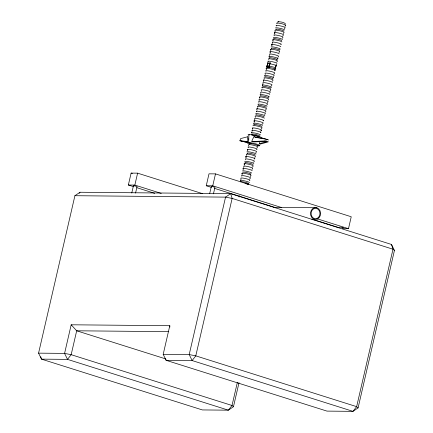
<?xml version="1.0" encoding="UTF-8"?>
<svg xmlns="http://www.w3.org/2000/svg" width="433" height="433" viewBox="0 0 433 433"><rect width="100%" height="100%" fill="white"/><g stroke="black" fill="none" stroke-linecap="round" stroke-linejoin="round"><path stroke-width="0.65" d="M237.387 382.242L232.018 405.483L228.359 410.175L202.346 409.932L41.487 359.136L38.569 353.149L74.914 195.705L80.018 192.252L230.654 193.67L391.513 244.466L394.431 250.453L358.086 407.897L352.982 411.35L326.969 411.106L166.11 360.31L163.192 354.324L169.796 325.713L71.185 324.788L64.582 353.393L67.505 359.379L228.359 410.175L233.463 406.722L239.016 382.669M133.505 186.639L128.357 185.015L131.112 173.097L137.602 173.157L202.579 193.675M131.767 192.994L133.434 185.757L134.317 185.768L137.077 186.531L135.556 193.107M128.357 185.015L134.847 185.075L137.602 173.157M211.396 187.375L206.249 185.746L208.998 173.828L215.493 173.887L351.239 216.754L348.484 228.678L342.644 228.624M209.653 193.724L211.326 186.493L212.202 186.499L214.963 187.262L213.447 193.843M206.249 185.746L212.738 185.811L215.493 173.887M247.779 142.625L239.898 140.763L240.656 138.576L247.725 136.768M247.936 139.864L247.552 141.553L239.898 140.763M249.175 134.609C248.261 137.169 249.392 139.929 248.12 142.457L251.281 143.458M266.988 67.353L268.087 62.585L267.399 63.646L267.54 64.966L266.847 66.027L266.988 67.353L266.804 66.152L267.345 65.145M259.984 141.45L259.416 143.632L266.977 141.623L265.656 141.337L254.025 141.927L251.876 141.591L252.266 139.908L253.944 136.725L264.936 138.804L268.584 139.956M268.936 67.369L270.035 62.601L269.348 63.662L269.483 64.982L268.796 66.049L268.936 67.369L269.662 66.179L269.591 65.166M239.103 197.031L239.395 195.759M255.806 137.418L266.154 139.188M275.669 67.088L275.74 68.1L275.009 69.285L275.285 68.095M269.678 64.804L270.214 63.797L270.143 62.785M267.432 64.782L267.356 63.77L267.897 62.763M275.751 66.72L276.292 65.719L276.216 64.701M275.561 66.904L276.249 65.843L276.108 64.517M275.009 69.285L275.697 68.225L275.134 68.344M272.417 43.527L271.653 44.604L271.864 45.909M284.99 26.359L285.758 25.282M284.443 28.74L285.206 27.663A4.698 0.622 13 0 0 279.653 25.753A4.698 0.622 13 0 0 276.563 25.969M283.339 33.509L284.108 32.432A4.698 0.622 13 0 0 279.74 30.775A4.698 0.622 13 0 0 274.955 30.299L275.166 31.609L274.403 32.686L274.619 33.99M282.792 35.896L283.555 34.819A4.698 0.622 13 0 0 277.997 32.908A4.698 0.622 13 0 0 274.912 33.119M269.667 55.446L268.898 56.523A4.698 0.622 13 0 1 274.863 57.297A4.698 0.622 13 0 1 277.331 58.807M282.24 38.277L283.003 37.2A4.698 0.622 13 0 0 277.45 35.29A4.698 0.622 13 0 0 274.36 35.506M278.939 52.582L279.702 51.505A4.698 0.622 13 0 0 274.149 49.595A4.698 0.622 13 0 0 271.058 49.811M277.834 57.351L278.603 56.274A4.698 0.622 13 0 0 273.044 54.363A4.698 0.622 13 0 0 269.954 54.58M263.61 81.669L263.394 80.365L264.162 79.288M276.736 62.119L277.504 61.042A4.698 0.622 13 0 0 271.946 59.132A4.698 0.622 13 0 0 268.855 59.348M262.295 85.133L263.058 84.056L262.842 82.746A4.698 0.622 13 0 1 267.632 83.228A4.698 0.622 13 0 1 272 84.884L271.231 85.961M273.986 74.038L274.749 72.961A4.698 0.622 13 0 0 269.191 71.05A4.698 0.622 13 0 0 266.106 71.266M273.434 76.424L274.197 75.347A4.698 0.622 13 0 0 269.835 73.691A4.698 0.622 13 0 0 265.045 73.215L265.261 74.519M272.335 81.193L273.099 80.116A4.698 0.622 13 0 0 267.54 78.2A4.698 0.622 13 0 0 264.455 78.416M257.007 110.28L256.791 108.975L257.554 107.893M270.132 90.73L270.896 89.647A4.698 0.622 13 0 0 265.342 87.737A4.698 0.622 13 0 0 262.252 87.953M269.58 93.111L270.349 92.034A4.698 0.622 13 0 0 265.981 90.378A4.698 0.622 13 0 0 261.191 89.902L261.408 91.206M267.93 100.261L268.693 99.184A4.698 0.622 13 0 0 263.14 97.273A4.698 0.622 13 0 0 260.049 97.49M267.377 102.648L268.146 101.571A4.698 0.622 13 0 0 263.778 99.915A4.698 0.622 13 0 0 258.994 99.438L259.205 100.743M266.831 105.03L267.594 103.952A4.698 0.622 13 0 0 262.035 102.042A4.698 0.622 13 0 0 258.95 102.258M265.727 109.798L266.495 108.721A4.698 0.622 13 0 0 260.937 106.81A4.698 0.622 13 0 0 257.846 107.027M265.18 112.185L265.943 111.108A4.698 0.622 13 0 0 261.581 109.452A4.698 0.622 13 0 0 256.791 108.975M252.049 131.735L251.286 132.812A4.698 0.622 13 0 1 256.076 133.288A4.698 0.622 13 0 1 260.439 134.944M264.628 114.566L265.391 113.489A4.698 0.622 13 0 0 259.838 111.579A4.698 0.622 13 0 0 256.747 111.795M262.425 124.103L263.194 123.026A4.698 0.622 13 0 0 257.635 121.116A4.698 0.622 13 0 0 254.544 121.332M261.326 128.872L262.089 127.795A4.698 0.622 13 0 0 257.727 126.138A4.698 0.622 13 0 0 252.937 125.662M260.774 131.259L261.543 130.176M246.55 155.577L245.782 156.654L245.998 157.958M256.921 147.945L257.689 146.868A4.698 0.622 13 0 0 253.321 145.212A4.698 0.622 13 0 0 248.537 144.736L248.748 146.04M243.243 169.882L243.032 168.572L243.795 167.495M255.822 152.714L256.585 151.637A4.698 0.622 13 0 0 251.032 149.721A4.698 0.622 13 0 0 247.941 149.937M254.718 157.482L255.486 156.405A4.698 0.622 13 0 0 249.928 154.489A4.698 0.622 13 0 0 246.842 154.705M253.619 162.251L254.388 161.168A4.698 0.622 13 0 0 248.829 159.257A4.698 0.622 13 0 0 245.738 159.474M252.52 167.019L253.283 165.936A4.698 0.622 13 0 0 247.73 164.026A4.698 0.622 13 0 0 244.64 164.242M251.968 169.4L252.731 168.323A4.698 0.622 13 0 0 247.178 166.413A4.698 0.622 13 0 0 244.088 166.629M250.317 176.55L251.08 175.473A4.698 0.622 13 0 0 245.527 173.563A4.698 0.622 13 0 0 242.437 173.779M249.765 178.937L250.534 177.86A4.698 0.622 13 0 0 244.975 175.95A4.698 0.622 13 0 0 241.885 176.161M79.201 193.297L80.018 192.252M278.273 21.899L278.728 21.65C281.033 22.072 283.94 22.04 285.542 23.977M277.369 22.072L278.728 21.65M267.399 63.646L269.348 63.662M266.847 66.027L268.796 66.049M266.912 67.364L269.12 67.386A4.195 0.557 13 0 1 275.085 69.269L274.441 69.404M267.367 139.572L266.598 139.291M264.493 141.093L266.419 140.936M251.876 141.591L264.444 140.952L268.406 141.824L260.033 144.167L259.416 143.632M74.914 195.705L225.555 197.123L232.137 198.417L392.991 249.213L394.431 250.453M273.705 207.347L316.864 207.753A5.959 5.072 -89.5 0 1 319.11 217.729A5.959 5.072 -89.5 0 1 310.634 215.049A5.959 5.072 -89.5 0 1 316.864 207.753M339.683 227.027L343.32 227.796L342.2 227.85M168.8 331.662L76.679 330.796L71.185 324.788M38.569 353.149L64.582 353.393L71.164 354.687L232.018 405.483L233.463 406.722M163.192 354.324L189.205 354.567L195.786 355.856L356.646 406.652L358.086 407.897M247.384 141.78L241.289 141.12L247.773 142.473M270.214 63.797L274.295 64.766L276.292 65.719M269.662 66.179L273.748 67.153L275.74 68.1M253.944 136.725L255.843 137.239M257.597 145.45L258.858 145.851M212.738 185.811L281.58 207.548M316.961 218.725L348.484 228.678M214.611 188.387L275.729 207.688M311.76 219.066L339.423 227.801M131.112 173.097L132.395 173.503M134.847 185.075L161.228 193.405M136.72 187.657L154.738 193.345M165.471 358.838L76.679 330.796L71.164 354.687L67.505 359.379L41.487 359.136L40.751 356.765M211.326 186.493L211.851 186.823M133.434 185.757L133.959 186.093M267.356 63.77L267.756 64.111M391.513 244.466L392.991 249.213L356.646 406.652L352.982 411.35L192.128 360.554L166.11 360.31L165.742 359.119M272.752 39.836L272.969 41.14M270.549 49.373L270.766 50.677M269.997 51.754L270.214 53.064M266.149 68.446L266.36 69.751M260.855 93.593L260.644 92.283A4.698 0.622 13 0 1 265.429 92.765A4.698 0.622 13 0 1 269.797 94.416M259.54 97.052L259.757 98.361M255.356 117.43L255.14 116.125A4.698 0.622 13 0 1 259.93 116.601A4.698 0.622 13 0 1 264.292 118.258M254.252 122.198L254.036 120.894L254.804 119.817L254.588 118.507A4.698 0.622 13 0 1 260.552 119.281A4.698 0.622 13 0 1 263.02 120.796M252.385 128.044L252.601 129.353M247.432 149.499L247.649 150.808M244.131 163.804L244.347 165.114M241.928 173.341L242.144 174.645M247.725 136.796L247.936 139.209M247.909 138.701L247.974 139.496M169.796 325.713L169.871 327.039M277.109 23.588A4.698 0.622 13 0 1 281.39 23.626A4.698 0.622 13 0 1 285.038 25.433M276.173 29.612A4.195 0.557 13 0 1 278.928 29.422A4.195 0.557 13 0 1 283.891 31.127M275.502 27.918A4.698 0.622 13 0 1 280.292 28.394A4.698 0.622 13 0 1 284.654 30.05M273.97 39.149A4.195 0.557 13 0 1 276.73 38.954A4.195 0.557 13 0 1 281.688 40.664M273.304 37.455A4.698 0.622 13 0 1 278.089 37.931A4.698 0.622 13 0 1 282.457 39.587M272.157 45.043A4.698 0.622 13 0 1 275.247 44.826A4.698 0.622 13 0 1 280.806 46.737M272.709 42.656A4.698 0.622 13 0 1 276.99 42.699A4.698 0.622 13 0 1 280.633 44.507M271.767 48.685A4.195 0.557 13 0 1 274.527 48.491A4.195 0.557 13 0 1 279.491 50.201M271.101 46.986A4.698 0.622 13 0 1 277.066 47.76A4.698 0.622 13 0 1 279.534 49.275M273.261 40.274A4.698 0.622 13 0 1 276.346 40.058A4.698 0.622 13 0 1 281.905 41.969M270.506 52.193A4.698 0.622 13 0 1 273.596 51.976A4.698 0.622 13 0 1 279.155 53.887M269.564 58.222A4.195 0.557 13 0 1 273.391 58.255A4.195 0.557 13 0 1 276.644 59.873M268.303 61.73A4.698 0.622 13 0 1 271.394 61.513A4.698 0.622 13 0 1 276.952 63.424M263.394 80.365A4.698 0.622 13 0 1 268.184 80.841A4.698 0.622 13 0 1 272.546 82.497M262.512 86.438A4.195 0.557 13 0 1 266.782 86.865A4.195 0.557 13 0 1 270.679 88.343M262.804 85.572A4.698 0.622 13 0 1 267.08 85.61A4.698 0.622 13 0 1 270.728 87.417M264.709 76.901A4.195 0.557 13 0 1 268.985 77.328A4.195 0.557 13 0 1 272.882 78.806M260.309 95.974A4.195 0.557 13 0 1 264.585 96.402A4.195 0.557 13 0 1 268.482 97.88M260.601 95.108A4.698 0.622 13 0 1 264.882 95.146A4.698 0.622 13 0 1 268.525 96.954M265.001 76.035A4.698 0.622 13 0 1 269.283 76.073A4.698 0.622 13 0 1 272.931 77.88M266.652 68.879A4.698 0.622 13 0 1 270.934 68.923A4.698 0.622 13 0 1 274.582 70.731M258.106 105.511A4.195 0.557 13 0 1 262.382 105.939A4.195 0.557 13 0 1 266.279 107.416M258.398 104.64A4.698 0.622 13 0 1 261.489 104.429A4.698 0.622 13 0 1 267.042 106.339M249.262 180.393A4.698 0.622 13 0 0 246.794 178.883A4.698 0.622 13 0 0 240.829 178.109L241.046 179.414L240.277 180.496A4.698 0.622 13 0 1 245.067 180.972A4.698 0.622 13 0 1 249.43 182.629M240.494 181.8A4.195 0.557 13 0 1 245.82 182.493A4.195 0.557 13 0 1 248.022 183.841M242.696 172.264A4.195 0.557 13 0 1 248.022 172.956A4.195 0.557 13 0 1 250.225 174.304M248.493 147.556A4.698 0.622 13 0 1 252.775 147.593A4.698 0.622 13 0 1 256.417 149.401M247.552 153.58A4.195 0.557 13 0 1 250.312 153.39A4.195 0.557 13 0 1 255.27 155.095M246.88 151.886A4.698 0.622 13 0 1 251.67 152.362A4.698 0.622 13 0 1 256.038 154.018M249.754 144.048A4.195 0.557 13 0 1 252.509 143.853A4.195 0.557 13 0 1 257.473 145.558M255.903 115.048A4.195 0.557 13 0 1 260.179 115.476A4.195 0.557 13 0 1 264.076 116.953M256.195 114.177A4.698 0.622 13 0 1 259.286 113.96A4.698 0.622 13 0 1 264.844 115.876M245.1 183.495A4.698 0.622 13 0 1 246.263 183.809M246.778 183.965A4.698 0.622 13 0 1 248.374 184.572M243.032 168.572A4.698 0.622 13 0 1 247.817 169.049A4.698 0.622 13 0 1 252.185 170.705M242.48 170.959A4.698 0.622 13 0 1 247.27 171.436A4.698 0.622 13 0 1 251.633 173.092M245.349 163.117A4.195 0.557 13 0 1 248.109 162.927A4.195 0.557 13 0 1 253.067 164.632M252.342 130.869A4.698 0.622 13 0 1 256.623 130.907A4.698 0.622 13 0 1 260.271 132.714M252.894 128.482A4.698 0.622 13 0 1 257.175 128.525A4.698 0.622 13 0 1 260.823 130.328M251.952 134.511A4.195 0.557 13 0 1 254.712 134.317A4.195 0.557 13 0 1 259.676 136.022M254.155 124.975A4.195 0.557 13 0 1 256.915 124.78A4.195 0.557 13 0 1 261.873 126.49M246.29 157.092A4.698 0.622 13 0 1 250.572 157.13A4.698 0.622 13 0 1 254.214 158.938M244.683 161.422A4.698 0.622 13 0 1 249.468 161.899A4.698 0.622 13 0 1 253.835 163.555M251.936 135.069A4.698 0.622 13 0 1 255.524 135.675M256.109 135.816A4.698 0.622 13 0 1 258.961 136.704M249.381 143.902A6.544 0.866 13 0 1 248.991 142.506A6.544 0.866 13 0 1 258.387 144.698A6.544 0.866 13 0 1 257.137 145.71M248.201 135.145A7.404 0.98 13 0 1 255.113 135.491A7.404 0.98 13 0 1 262.36 138.311M253.992 123.714A4.698 0.622 13 0 1 257.083 123.497A4.698 0.622 13 0 1 262.642 125.408M225.555 197.123L189.205 354.567L192.128 360.554L195.786 355.856L232.137 198.417L230.654 193.67L225.555 197.123M318.666 217.204A5.223 4.438 -89.5 0 0 316.702 208.468A5.223 4.438 -89.5 0 0 311.246 214.86A5.223 4.438 -89.5 0 0 318.666 217.204"/></g></svg>
